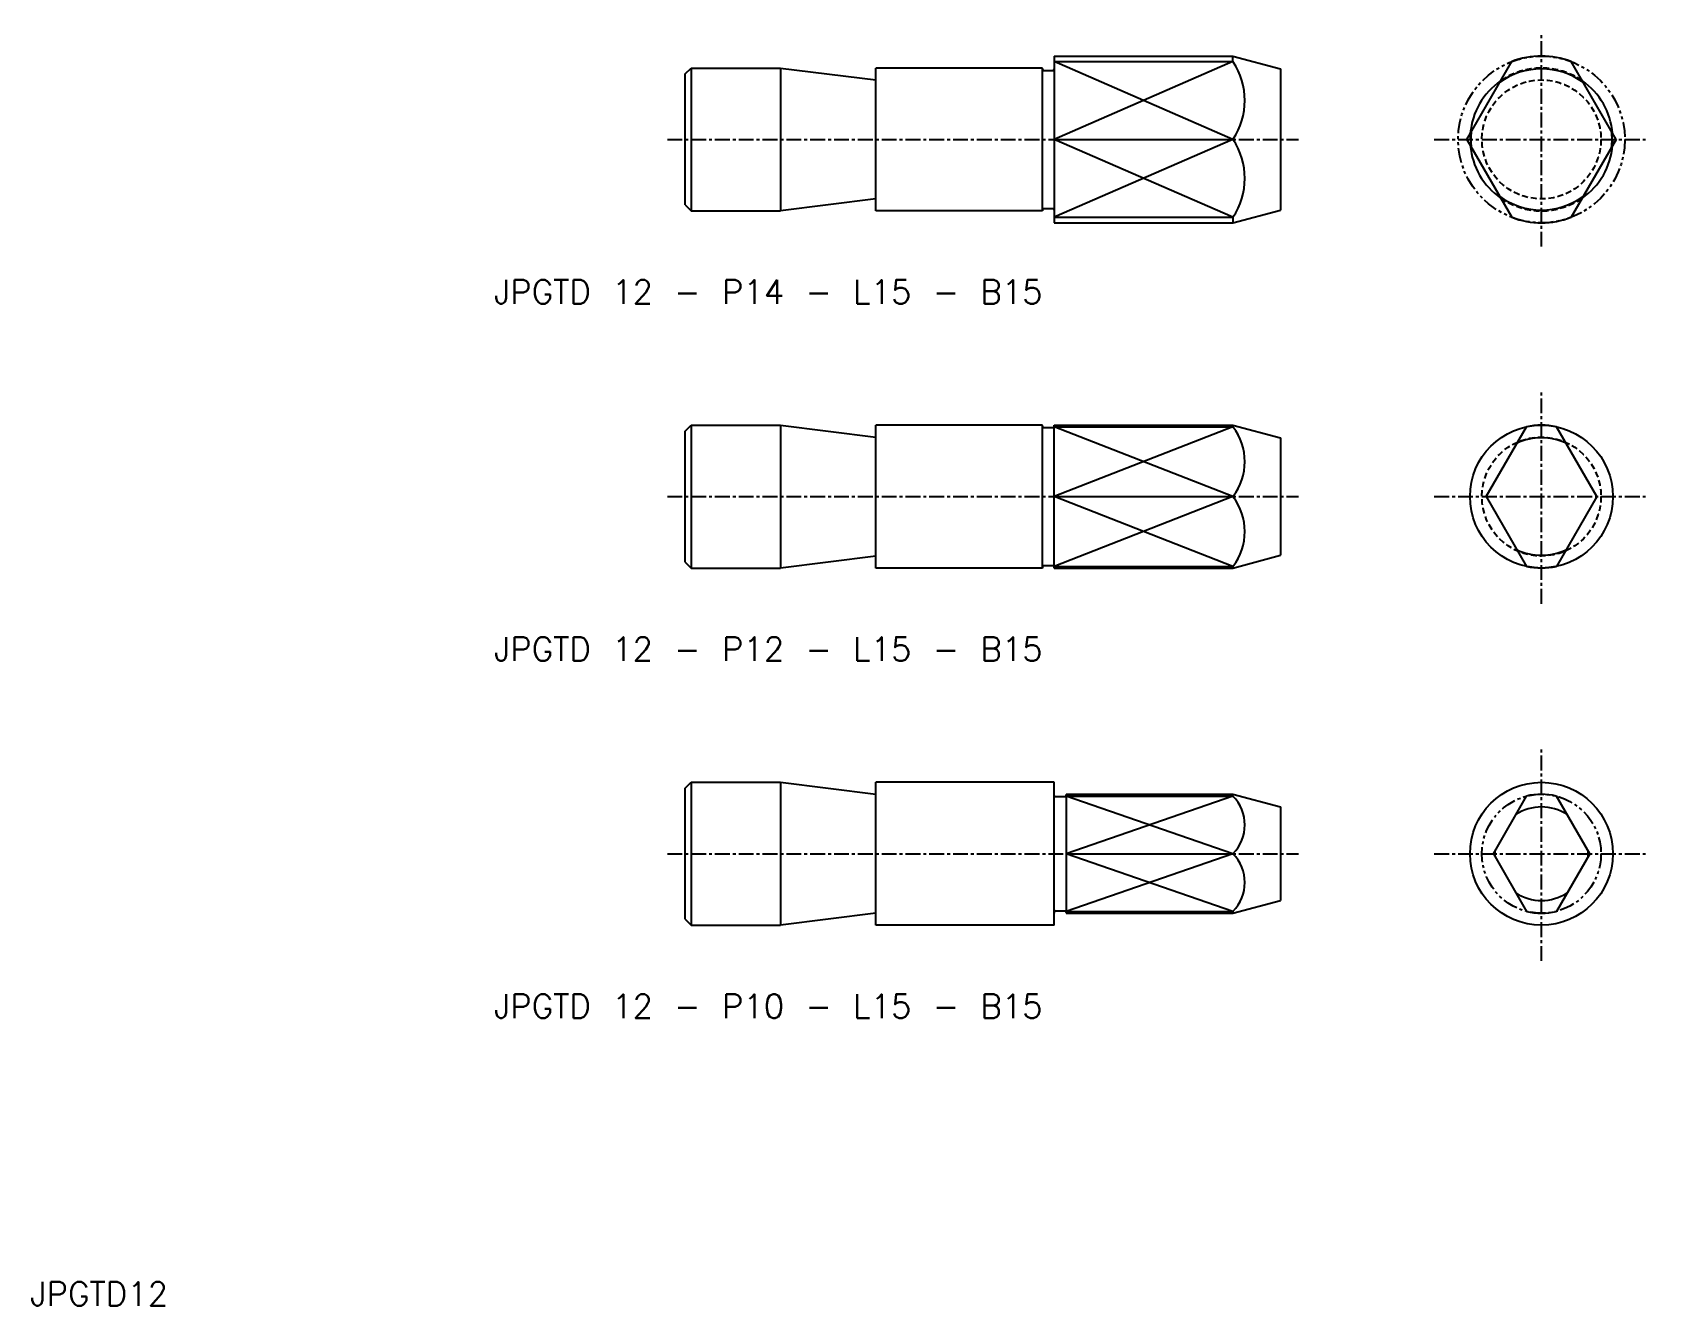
# Model space of a CAD drawing. Extents: x 5 to 141, y 5 to 112.
import ezdxf

# ---------------------------------------------------------------- set-up
doc = ezdxf.new("R2010")
doc.units = 0
for name, pattern in [('CENTER', [2, 1.25, -0.25, 0.25, -0.25]), ('DASHED', [0.75, 0.5, -0.25]), ('PHANTOM', [2.5, 1.25, -0.25, 0.25, -0.25, 0.25, -0.25])]:
    doc.linetypes.add(name, pattern=pattern)
doc.layers.get('0').update_dxf_attribs({"linetype": 'CONTINUOUS'})
doc.layers.add('CENTER', color=1, linetype='CENTER')
doc.styles.get("Standard").update_dxf_attribs({"font": 'txt.shx', "width": 0.8, "bigfont": 'bigfont.shx'})

msp = doc.modelspace()

# ---------------------------------------------------------------- linework, layer by layer
at = {"color": 7, "linetype": 'CONTINUOUS'}
for p, q in [((91, 109.96), (91, 95.96)), ((91, 109.96), (106, 109.96)), ((106, 109.96), (110, 108.89)), ((106, 109.5), (106, 109.96)), ((60, 108.46), (60.5, 108.96)), ((60.5, 108.96), (68, 108.96)), ((60.5, 108.96), (60.5, 96.96)), ((68, 108.96), (68, 96.96)), ((68, 108.96), (76, 107.96)), ((90, 108.96), (76, 108.96)), ((76, 96.96), (76, 108.96)), ((90, 96.96), (90, 108.96)), ((90, 108.86), (90, 108.96)), ((90.1, 108.76), (90.9, 108.76)), ((91, 109.5), (106, 109.5)), ((110, 108.89), (110, 97.03)), ((125.64, 102.96), (129.41, 109.5)), ((138.19, 102.96), (134.41, 109.5)), ((60, 97.46), (60, 108.46)), ((91, 102.96), (106, 102.96)), ((125.64, 102.96), (129.41, 96.42)), ((138.19, 102.96), (134.41, 96.42)), ((76, 97.96), (68, 96.96)), ((60, 97.46), (60.5, 96.96)), ((60.5, 96.96), (68, 96.96)), ((90, 96.96), (76, 96.96)), ((90, 97.06), (90, 96.96)), ((90.1, 97.16), (90.9, 97.16)), ((91, 96.42), (106, 96.42)), ((106, 95.96), (110, 97.03)), ((106, 96.42), (106, 95.96)), ((91, 95.96), (106, 95.96)), ((60, 78.46), (60.5, 78.96)), ((60.5, 78.96), (68, 78.96)), ((60.5, 78.96), (60.5, 66.96)), ((68, 78.96), (68, 66.96)), ((68, 78.96), (76, 77.96)), ((90, 78.96), (76, 78.96)), ((76, 66.96), (76, 78.96)), ((90, 66.96), (90, 78.96)), ((90, 78.86), (90, 78.96)), ((90.1, 78.76), (90.9, 78.76)), ((91, 66.96), (91, 78.96)), ((91, 78.96), (106, 78.96)), ((91, 78.83), (106, 78.83)), ((106, 78.96), (110, 77.89)), ((106, 78.83), (106, 78.96)), ((127.28, 72.96), (130.66, 78.83)), ((136.55, 72.96), (133.16, 78.83)), ((60, 67.46), (60, 78.46)), ((110, 77.89), (110, 68.03)), ((91, 72.96), (106, 72.96)), ((127.28, 72.96), (130.66, 67.09)), ((136.55, 72.96), (133.16, 67.09)), ((76, 67.96), (68, 66.96)), ((106, 66.96), (110, 68.03)), ((60, 67.46), (60.5, 66.96)), ((60.5, 66.96), (68, 66.96)), ((90, 66.96), (76, 66.96)), ((90, 67.06), (90, 66.96)), ((90.1, 67.16), (90.9, 67.16)), ((91, 67.09), (106, 67.09)), ((91, 66.96), (106, 66.96)), ((106, 67.09), (106, 66.96)), ((60, 48.46), (60.5, 48.96)), ((60.5, 48.96), (68, 48.96)), ((60.5, 48.96), (60.5, 36.96)), ((68, 48.96), (76, 47.96)), ((68, 48.96), (68, 36.96)), ((91, 48.96), (76, 48.96)), ((76, 36.96), (76, 48.96)), ((91, 36.96), (91, 48.96)), ((60, 37.46), (60, 48.46)), ((91, 47.86), (91, 47.96)), ((91.1, 47.76), (91.9, 47.76)), ((92, 47.96), (106, 47.96)), ((92, 47.96), (92, 37.96)), ((92, 47.8), (106, 47.8)), ((106, 47.96), (110, 46.89)), ((106, 47.8), (106, 47.96)), ((127.87, 42.96), (130.66, 47.8)), ((135.96, 42.96), (133.16, 47.8)), ((110, 46.89), (110, 39.03)), ((92, 42.96), (106, 42.96)), ((127.87, 42.96), (130.66, 38.12)), ((135.96, 42.96), (133.16, 38.12)), ((91, 38.06), (91, 37.96)), ((91.1, 38.16), (91.9, 38.16)), ((92, 38.12), (106, 38.12)), ((106, 37.96), (110, 39.03)), ((106, 38.12), (106, 37.96)), ((60, 37.46), (60.5, 36.96)), ((60.5, 36.96), (68, 36.96)), ((76, 37.96), (68, 36.96)), ((91, 36.96), (76, 36.96)), ((92, 37.96), (106, 37.96))]:
    msp.add_line(p, q, dxfattribs=at)
at = {"color": 3, "linetype": 'CONTINUOUS'}
for p, q in [((106, 109.5), (91, 102.96)), ((106, 102.96), (91, 109.5)), ((106, 102.96), (91, 96.42)), ((106, 96.42), (91, 102.96)), ((106, 78.83), (91, 72.96)), ((106, 72.96), (91, 78.83)), ((106, 67.09), (91, 72.96)), ((106, 72.96), (91, 67.09)), ((106, 47.8), (92, 42.96)), ((106, 42.96), (92, 47.8)), ((106, 38.12), (92, 42.96)), ((106, 42.96), (92, 38.12))]:
    msp.add_line(p, q, dxfattribs=at)
at = {"color": 3, "linetype": 'PHANTOM'}
for centre, radius in [((131.91, 102.96), 7), ((131.91, 42.96), 5)]:
    msp.add_circle(centre, radius, dxfattribs=at)
at = {"color": 3, "linetype": 'DASHED'}
for centre in [(131.91, 102.96), (131.91, 72.96)]:
    msp.add_circle(centre, 5, dxfattribs=at)
at = {"color": 7, "linetype": 'CONTINUOUS'}
for centre in [(131.91, 72.96), (131.91, 42.96)]:
    msp.add_circle(centre, 6, dxfattribs=at)
for centre, radius, start, end in [((131.91, 102.96), 7, 69.0752, 110.9248), ((90.1, 108.86), 0.1, 180, 270), ((90.9, 108.86), 0.1, 270, 0), ((101.16, 106.23), 5.84, 325.9836, 34.0164), ((131.91, 102.96), 5.93, 53.5552, 126.4448), ((131.91, 102.96), 6, 124.9186, 175.0814), ((131.91, 102.96), 6, 4.9186, 55.0814), ((131.91, 102.96), 5.93, 173.5552, 186.4448), ((131.91, 102.96), 5.93, 353.5552, 6.4448), ((101.16, 99.69), 5.84, 325.9836, 34.0164), ((131.91, 102.96), 6, 184.9186, 235.0814), ((131.91, 102.96), 6, 304.9186, 355.0814), ((131.91, 102.96), 5.93, 233.5552, 306.4448), ((90.1, 97.06), 0.1, 90, 180), ((90.9, 97.06), 0.1, 0, 90), ((131.91, 102.96), 7, 249.0752, 290.9248), ((90.1, 78.86), 0.1, 180, 270), ((90.9, 78.86), 0.1, 270, 0), ((102.2, 75.89), 4.8, 322.3606, 37.6394), ((131.91, 72.96), 6, 77.9753, 102.0247), ((131.91, 72.96), 4.93, 65.4082, 114.5918), ((102.2, 70.02), 4.8, 322.3606, 37.6394), ((131.91, 72.96), 4.93, 245.4082, 294.5918), ((90.1, 67.06), 0.1, 90, 180), ((90.9, 67.06), 0.1, 0, 90), ((131.91, 72.96), 6, 257.9753, 282.0247), ((91.1, 47.86), 0.1, 180, 270), ((91.9, 47.86), 0.1, 270, 0), ((103.57, 45.38), 3.43, 315.1072, 44.8928), ((131.91, 42.96), 5, 75.5225, 104.4775), ((131.91, 42.96), 3.93, 56.9005, 123.0995), ((103.57, 40.54), 3.43, 315.1072, 44.8928), ((131.91, 42.96), 3.93, 176.9005, 183.0995), ((131.91, 42.96), 3.93, 356.9005, 3.0995), ((131.91, 42.96), 3.93, 236.9005, 303.0995), ((91.1, 38.06), 0.1, 90, 180), ((91.9, 38.06), 0.1, 0, 90), ((131.91, 42.96), 5, 255.5225, 284.4775)]:
    msp.add_arc(centre, radius, start, end, dxfattribs=at)
at = {"color": 3, "linetype": 'DASHED'}
for start, end in [(55.0814, 124.9186), (175.0814, 184.9186), (355.0814, 4.9186), (235.0814, 304.9186)]:
    msp.add_arc((131.91, 102.96), 6, start, end, dxfattribs=at)
at = {"layer": 'CENTER', "color": 1, "linetype": 'CENTER'}
for p, q in [((131.91, 93.96), (131.91, 111.96)), ((58.5, 102.96), (111.5, 102.96)), ((122.91, 102.96), (140.91, 102.96)), ((131.91, 63.96), (131.91, 81.96)), ((58.5, 72.96), (111.5, 72.96)), ((122.91, 72.96), (140.91, 72.96)), ((131.91, 33.96), (131.91, 51.96)), ((58.5, 42.96), (111.5, 42.96)), ((122.91, 42.96), (140.91, 42.96))]:
    msp.add_line(p, q, dxfattribs=at)

# ---------------------------------------------------------------- texts
at = {"color": 7, "linetype": 'CONTINUOUS'}
for s, p in [('JPGTD 12 - P14 - L15 - B15', (43.94, 89.16)), ('JPGTD 12 - P12 - L15 - B15', (43.94, 59.16)), ('JPGTD 12 - P10 - L15 - B15', (43.94, 29.16)), ('JPGTD12', (5, 5))]:
    msp.add_text(s, height=2, dxfattribs=at).set_placement(p)

doc.saveas('drawing.dxf')
